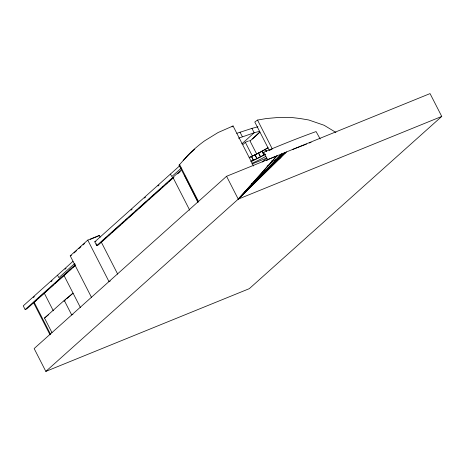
<?xml version="1.0" encoding="UTF-8"?>
<svg xmlns="http://www.w3.org/2000/svg" width="465" height="465" viewBox="0 0 465 465"><rect width="100%" height="100%" fill="white"/><g stroke="black" fill="none" stroke-linecap="round" stroke-linejoin="round"><path stroke-width="0.7" d="M252.472 139.052L259.987 132.101M243.172 144.435L245.328 142.284L248.484 141M226.565 176.293L238.249 199.136L276.797 155.903L285.905 152.16L238.249 199.136L45.832 371.407L34.148 348.564L226.565 176.293L276.797 155.903M286.219 152.043L430.049 93.593L441.75 116.43L238.249 199.136L277.105 155.775M183.216 160.448L189.615 153.886M286.492 151.927L238.249 199.136L281.372 154.014M285.167 152.468L238.249 199.136L281.825 153.828M238.249 199.136L284.923 152.567M189.97 153.543L194.794 149.143M265.364 149.341L266.375 151.183L265.364 149.341L267.509 148.05M254.983 154.874L258.575 153.043L260.505 156.815L256.913 158.641L255.029 154.833L256.959 158.6L251.1 161.338M253.384 160.32L251.501 156.507L253.431 160.28L251.141 161.297M91.442 297.269L70.221 255.82L87.763 240.114L99.272 235.43L100.132 237.214M74.045 252.96L76.696 250.583M78.818 248.682L80.939 246.787M83.061 244.886L84.653 243.462M98.725 235.924L99.272 235.43M72.982 261.336L23.25 305.86L25.145 309.562L26.871 308.859L75.47 265.352M173.945 177.287L98.446 244.875L96.72 245.578L94.79 241.812L179.467 166.005M33.335 297.577L34.41 296.618M51.04 281.726L52.115 280.767M64.99 269.235L66.065 268.276M130.996 210.145L132.077 209.174M144.481 198.073L145.557 197.108M157.96 186.006L159.042 185.035M74.882 263.335L58.881 277.663L57.515 275.187M96.156 244.288L96.662 243.834M181.373 167.993L171.812 176.555L170.446 174.079M25.145 309.562L75.365 264.602M96.72 245.578L181.385 169.777M36.13 300.268L34.073 302.111L50.528 334.265M36.508 299.931L36.811 299.658M38.147 298.466L39.664 297.106M40.676 296.199L48.482 289.213M51.15 286.824L53.283 284.911M54.887 283.481L67.152 272.496M69.285 270.584L70.889 269.154M73.022 267.241L75.156 265.335M102.312 241.015L106.636 237.15M108.798 235.214L109.88 234.244M112.042 232.308L120.144 225.054M122.307 223.119L123.388 222.148M125.55 220.212L127.712 218.277M128.793 217.312L133.118 213.441M135.815 211.023L136.896 210.052M139.058 208.117L141.221 206.181M142.302 205.216L146.626 201.345M148.788 199.409L149.869 198.445M152.026 196.509L154.729 194.091M155.81 193.12L160.134 189.249M162.297 187.314L163.378 186.349M165.54 184.413L167.702 182.478M168.783 181.507L173.102 177.642M177.717 173.904L180.414 171.492M51.964 332.615L44.512 318.054L64.251 300.384L73.052 293.148L66.652 298.879M63.99 301.262L65.588 299.832M241.835 143.848L254.192 132.781L259.522 131.287M259.261 132.508L250.036 141.005L256.756 154.171M265.108 154.328L260.458 156.856L258.575 153.043M262.016 151.23L263.992 154.955L262.016 151.23L265.41 149.3M262.289 162.018L266.73 158.042L252.111 163.988M254.826 182.478L255.704 181.693M441.75 116.43L249.31 288.666L45.832 371.407M231.983 126.91L233.064 125.969L253.553 166.011M44.512 318.054L48.366 314.886M335.939 132.449L324.122 125.277L308.748 119.982L300.192 118.534L290.904 117.418L278.018 117.511L266.433 118.523L257.523 120.069L254.785 121.999L269.491 150.736M266.387 160.576L267.532 159.855L263.655 152.276L269.2 149.933A248.397 37.572 -27.1 0 1 316.078 131.566L320.199 139.006M267.084 166.238L268.805 165.162M268.293 168.533L264.852 170.69L264.248 169.545M269.438 167.813L271.153 166.737L270.921 166.296M255.75 179.455L256.895 178.734M248.246 188.366L250.722 186.977M258.528 153.084L262.062 151.189M179.537 164.965L179.077 165.191L198.032 202.223L184.564 175.282M251.46 156.548L255.029 154.833M94.79 241.812L95.924 241.294M249.17 157.571L250.931 156.763M267.799 159.693L270.148 158.699M271.293 158.21L275.739 156.35M90.309 239.347L98.08 236.185M255.924 179.891L257.238 179.356M70.221 255.82L71.5 255.297M254.39 181.583L257.023 180.513M251.542 183.815L253.512 183.012M110.252 281.052L108.979 281.569L87.763 240.114M72.97 314.427L71.697 314.945L64.251 300.384M233.064 125.969L218.091 132.531L204.588 140.849A145.336 139 32.8 0 0 187.895 155.234L179.077 165.191L179.554 164.523L198.636 201.81M292.555 149.492L306.551 144.045M238.504 138.215L254.192 132.781L251.943 128.381L236.778 133.321M309.335 142.999L311.085 142.342M251.943 128.381L257.982 126.782M249.746 140.488L250.036 141.005M271.281 160.849L271.752 161.419A229.85 34.765 -27.1 0 1 273.298 160.78M263.655 152.276L263.888 152.718M266.782 158.373L267.648 160.024M257.523 120.069L272.263 148.87M245.328 142.284L252.239 155.792M173.032 177.578L189.732 210.215M101.231 241.986L117.692 274.141M63.955 275.361L80.445 307.592M44.216 293.031L53.324 310.812M33.527 302.599L49.988 334.753M240.021 132.136L242.364 136.722M268.096 147.69A26.831 4.098 -27.1 0 1 252.129 156.199M250.966 156.734A26.831 4.098 -27.1 0 1 249.246 157.507M265.951 156.333A26.831 4.098 -27.1 0 1 251.954 163.325M265.55 154.136A26.831 4.098 -27.1 0 1 250.99 161.442M270.729 162.372A226.996 34.334 -27.1 0 1 272.263 161.739M274.298 160.902A226.996 34.334 -27.1 0 1 276.32 160.076M276.82 159.867A226.996 34.334 -27.1 0 1 279.831 158.652M274.844 160.146A229.85 34.765 -27.1 0 1 277.407 159.094M278.43 158.681A229.85 34.765 -27.1 0 1 280.965 157.652M275.164 157.112A245.543 37.142 -27.1 0 1 276.995 156.35M283.046 153.863A245.543 37.142 -27.1 0 1 285.44 152.886M270.084 150.085A245.543 37.142 -27.1 0 1 271.92 149.317"/></g></svg>
